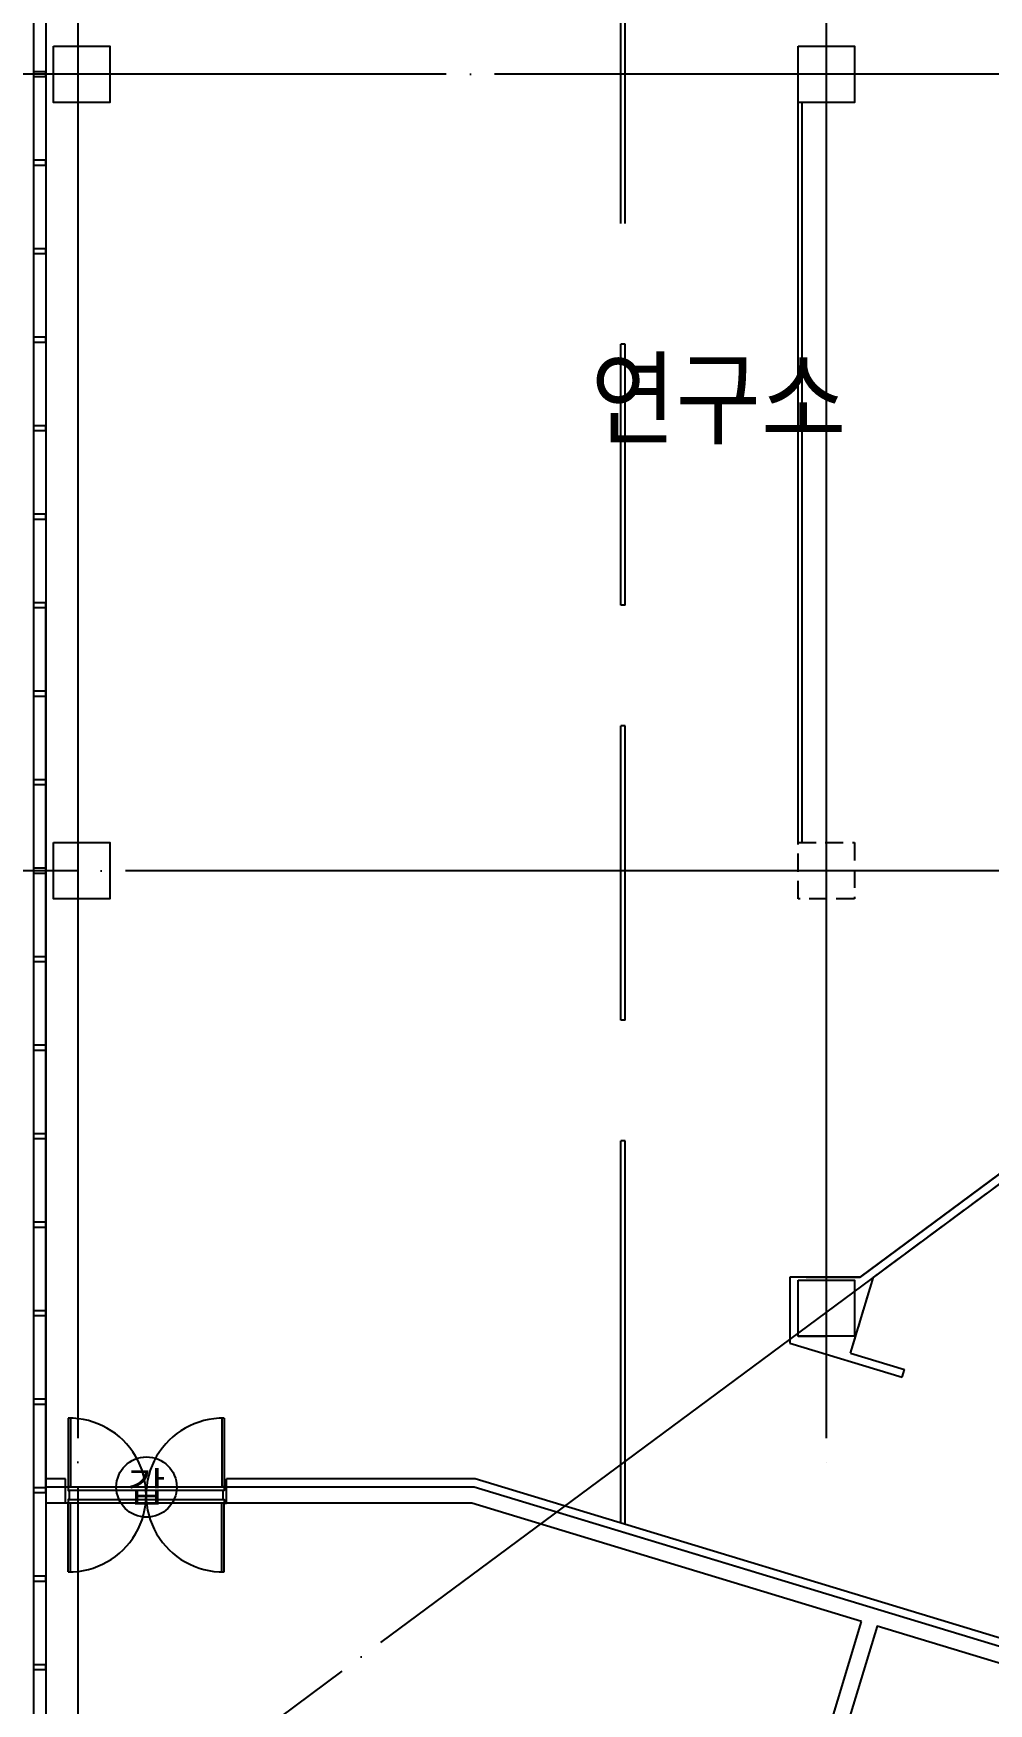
# Model space of a CAD drawing. Header units: metres. Extents: x 630750 to 860239, y 578133 to 726633.
# Drawn here: x 678954 to 690822, y 629157 to 649918 of the extents above; entities that cross this region are included whole.
import ezdxf
from ezdxf.enums import TextEntityAlignment as Align

# ---------------------------------------------------------------- set-up
doc = ezdxf.new("R2010")
doc.units = ezdxf.units.M
doc.header["$LTSCALE"] = 300
doc.linetypes.add('CEN', pattern=[62, 60, -1, 0, -1])
doc.linetypes.add('HID1', pattern=[0.375, 0.25, -0.125])
for name, color, linetype in [('A-CEN-1', 1, 'Continuous'), ('A-CON', 2, 'Continuous'), ('A-DOR', 4, 'Continuous'), ('A-TXT-S', 3, 'Continuous'), ('A-WAL-BLK', 3, 'Continuous'), ('A-WIN-GLASS', 4, 'Continuous'), ('ELE9', 9, 'Continuous'), ('INT', 117, 'Continuous'), ('KUK-WALL-DRYWALL', 4, 'Continuous'), ('KUK-WALL-FIN 1', 30, 'Continuous'), ('z', 9, 'Continuous'), ('블럭', 7, 'Continuous')]:
    doc.layers.add(name, color=color, linetype=linetype)
doc.layers.add('area', color=7, linetype='Continuous', true_color=0xc0a0de)
doc.styles.add('TEXT', font='')
doc.styles.add('돋움', font='')
doc.styles.get('TEXT').set_extended_font_data('DotumChe')
doc.styles.get('돋움').set_extended_font_data('Dotum')

# ---------------------------------------------------------------- blocks, each defined once
blk = doc.blocks.new('door_1800_3')
at = {"layer": 'A-DOR'}
for p, q in [((754409, 467845), (754409, 466990)), ((754439, 467845), (754439, 466990)), ((756319, 467845), (756319, 466990)), ((756349, 467845), (756349, 466990)), ((754409, 466990), (754439, 466990)), ((756319, 466990), (756349, 466990)), ((754409, 466790), (754439, 466790)), ((754409, 465935), (754409, 466790)), ((754439, 465935), (754439, 466790)), ((756319, 465935), (756319, 466790)), ((756319, 466790), (756349, 466790)), ((756349, 465935), (756349, 466790))]:
    blk.add_line(p, q, dxfattribs=at)
for points in [[(754379, 466990), (754379, 466790), (754409, 466790), (754409, 466835), (754424, 466835), (754424, 466945), (754409, 466945), (754409, 466990)], [(756379, 466990), (756379, 466790), (756349, 466790), (756349, 466835), (756334, 466835), (756334, 466945), (756349, 466945), (756349, 466990)]]:
    blk.add_lwpolyline(points, close=True, dxfattribs=at)
for centre, start, end in [((754424, 466890), 269.1, 90.9), ((756334, 466890), 89.1, 270.9)]:
    blk.add_arc(centre, 955, start, end, dxfattribs=at)
at = {"layer": 'ELE9'}
for p, q in [((756349, 466945), (754409, 466945)), ((754409, 466835), (756349, 466835))]:
    blk.add_line(p, q, dxfattribs=at)

msp = doc.modelspace()

# ---------------------------------------------------------------- linework, layer by layer
at = {"layer": 'A-CEN-1', "linetype": 'CEN'}
for p, q in [((679504.4, 706258.8, 0), (679504.4, 627125.8, 0)), ((688804.4, 706258.8, 0), (688804.4, 632129.2, 0)), ((795684.4, 649410.2, 0), (657202.6, 649410.2, 0)), ((697725.2, 640638, 0), (677983.6, 625998, 0)), ((698097.7, 639510.2, 0), (657202.6, 639510.2, 0))]:
    msp.add_line(p, q, dxfattribs=at)
at = {"layer": 'A-CON', "elevation": 0}
for points in [[(679204.4, 649760.2), (679904.4, 649760.2), (679904.4, 649060.2), (679204.4, 649060.2)], [(688454.4, 649760.2), (689154.4, 649760.2), (689154.4, 649060.2), (688454.4, 649060.2)], [(679204.4, 639860.2), (679904.4, 639860.2), (679904.4, 639160.2), (679204.4, 639160.2)], [(688454.4, 634422.5), (689154.4, 634422.5), (689154.4, 633722.5), (688454.4, 633722.5)]]:
    msp.add_lwpolyline(points, close=True, dxfattribs=at)
at = {"layer": 'A-WAL-BLK'}
for p, q in [((679354.4, 631649.2, 0), (679354.4, 631849.2, 0)), ((681354.4, 631649.2, 0), (681354.4, 631849.2, 0)), ((684399.7, 631649.2, 0), (679110.4, 631649.2, 0)), ((684399.7, 631649.2, 0), (681354.4, 631649.2, 0)), ((689245.1, 630178.9, 0), (684399.7, 631649.2, 0)), ((687461.1, 624299.7, 0), (689245.1, 630178.9, 0))]:
    msp.add_line(p, q, dxfattribs=at)
at = {"layer": 'A-WAL-BLK', "elevation": 0}
for points in [[(684429.4, 631849.2), (679110.4, 631849.2)], [(691599.8, 629673.4), (684429.5, 631849.2), (681354.5, 631849.2)], [(691541.7, 629482.1), (689436.5, 630120.9), (687652.5, 624241.6)]]:
    msp.add_lwpolyline(points, dxfattribs=at)
at = {"layer": 'A-WIN-GLASS'}
msp.add_line((678954.4, 665462.3, 0), (678954.4, 626717.9, 0), dxfattribs=at)
at = {"layer": 'A-WIN-GLASS', "color": 9}
msp.add_line((679110.4, 665252, 0), (679110.4, 626833.6, 0), dxfattribs=at)
at = {"layer": 'A-WIN-GLASS', "elevation": 0}
for points in [[(678954.4, 649440.2), (678954.4, 649380.2), (679110.4, 649380.2), (679110.4, 649440.2)], [(678954.4, 648340.2), (678954.4, 648280.2), (679110.4, 648280.2), (679110.4, 648340.2)], [(678954.4, 647240.2), (678954.4, 647180.2), (679110.4, 647180.2), (679110.4, 647240.2)], [(678954.4, 646140.2), (678954.4, 646080.2), (679110.4, 646080.2), (679110.4, 646140.2)], [(678954.4, 645040.2), (678954.4, 644980.2), (679110.4, 644980.2), (679110.4, 645040.2)], [(678954.4, 643940.2), (678954.4, 643880.2), (679110.4, 643880.2), (679110.4, 643940.2)], [(678954.4, 642840.2), (678954.4, 642780.2), (679110.4, 642780.2), (679110.4, 642840.2)], [(678954.4, 641740.2), (678954.4, 641680.2), (679110.4, 641680.2), (679110.4, 641740.2)], [(678954.4, 640640.2), (678954.4, 640580.2), (679110.4, 640580.2), (679110.4, 640640.2)], [(678954.4, 639540.2), (678954.4, 639480.2), (679110.4, 639480.2), (679110.4, 639540.2)], [(678954.4, 638440.2), (678954.4, 638380.2), (679110.4, 638380.2), (679110.4, 638440.2)], [(678954.4, 637340.2), (678954.4, 637280.2), (679110.4, 637280.2), (679110.4, 637340.2)], [(678954.4, 636240.2), (678954.4, 636180.2), (679110.4, 636180.2), (679110.4, 636240.2)], [(678954.4, 635140.2), (678954.4, 635080.2), (679110.4, 635080.2), (679110.4, 635140.2)], [(678954.4, 635140.2), (678954.4, 635080.2), (679110.4, 635080.2), (679110.4, 635140.2)], [(678954.4, 634040.2), (678954.4, 633980.2), (679110.4, 633980.2), (679110.4, 634040.2)], [(678954.4, 632940.2), (678954.4, 632880.2), (679110.4, 632880.2), (679110.4, 632940.2)], [(678954.4, 631840.2), (678954.4, 631780.2), (679110.4, 631780.2), (679110.4, 631840.2)], [(678954.4, 630740.2), (678954.4, 630680.2), (679110.4, 630680.2), (679110.4, 630740.2)], [(678954.4, 629640.2), (678954.4, 629580.2), (679110.4, 629580.2), (679110.4, 629640.2)]]:
    msp.add_lwpolyline(points, close=True, dxfattribs=at)
at = {"layer": 'area', "color": 6}
for p, q in [((679110.4, 656210.2, 0), (679110.4, 642893.7, 0)), ((679110.4, 631849.2, 0), (679110.4, 642793.7, 0)), ((689225.2, 634459.1, 0), (694525, 638389.3, 0)), ((688554.6, 634459.1, 0), (689225.2, 634459.1, 0)), ((688454.6, 633722.5, 0), (688804.4, 633722.5, 0)), ((684429.4, 631849.2, 0), (679110.4, 631849.2, 0)), ((687915, 630791.5, 0), (684429.4, 631849.2, 0))]:
    msp.add_line(p, q, dxfattribs=at)
at = {"layer": 'INT', "linetype": 'HID1', "ltscale": 3}
for p, q in [((694584.6, 638309, 0), (689393.1, 634459.1, 0)), ((689106, 633513, 0), (689393.1, 634459.1, 0)), ((689106, 633513), (689393.1, 634459.1))]:
    msp.add_line(p, q, dxfattribs=at)
at = {"layer": 'INT', "linetype": 'HID1', "ltscale": 3, "elevation": 0}
msp.add_lwpolyline([(688454.4, 639860.2), (689154.4, 639860.2), (689154.4, 639160.2), (688454.4, 639160.2)], close=True, dxfattribs=at)
at = {"layer": 'KUK-WALL-DRYWALL'}
for p, q in [((686255, 647554.3, 0), (686255, 651211.8, 0)), ((686305, 647554.3, 0), (686305, 651211.8, 0)), ((688454.4, 639860.2, 0), (688454.4, 649060.2, 0)), ((688504.4, 639860.2, 0), (688504.4, 649060.2, 0)), ((686255, 642811.8, 0), (686255, 646054.3, 0)), ((686305, 646054.3, 0), (686255, 646054.3, 0)), ((686305, 642811.8, 0), (686305, 646054.3, 0)), ((686305, 642811.8, 0), (686255, 642811.8, 0)), ((686255, 637651.4, 0), (686255, 641311.8, 0)), ((686305, 641311.8, 0), (686255, 641311.8, 0)), ((686305, 637651.4, 0), (686305, 641311.8, 0)), ((694525, 638389.3, 0), (689225.2, 634459.1, 0)), ((694584.6, 638309, 0), (689393.1, 634459.1, 0)), ((686305, 637651.4, 0), (686255, 637651.4, 0)), ((686255, 631415, 0), (686255, 636151.4, 0)), ((686305, 636151.4, 0), (686255, 636151.4, 0)), ((686305, 631384.6, 0), (686305, 636151.4, 0)), ((689225.2, 634459.1, 0), (688354.4, 634459.1, 0)), ((688354.4, 634459.1, 0), (688354.4, 633636.5, 0)), ((689106, 633513), (689393.1, 634459.1)), ((688354.4, 633636.5, 0), (689748.2, 633213.6, 0)), ((689106, 633513, 0), (689777.2, 633309.3, 0)), ((689748.2, 633213.6, 0), (689777.2, 633309.3, 0))]:
    msp.add_line(p, q, dxfattribs=at)
at = {"layer": 'KUK-WALL-FIN 1', "elevation": 0}
for points in [[(679354.4, 631949.2), (679110.4, 631949.2)], [(679354.4, 631849.2), (679354.4, 631949.2)], [(691619.2, 629772.1), (684444.3, 631949.2), (681354.5, 631949.2)], [(681354.5, 631849.2), (681354.5, 631949.2)]]:
    msp.add_lwpolyline(points, dxfattribs=at)
at = {"layer": '블럭', "color": 1}
msp.add_circle((680359.6, 631849.2, 0), 375, dxfattribs=at)

# ---------------------------------------------------------------- block references
at = {"layer": 'z', "rotation": 179.9999949040385}
msp.add_blockref('door_1800_3', (1435733.8, 1098639.4, 0), dxfattribs=at)

# ---------------------------------------------------------------- texts
at = {"layer": 'A-TXT-S', "color": 3, "style": '돋움', "width": 0.9}
msp.add_text('연구소', height=937.5, rotation=0.00001, dxfattribs=at).set_placement((685877.6, 644910.7, 0))
at = {"layer": '블럭', "style": 'TEXT'}
msp.add_text('갑', height=375, dxfattribs=at).set_placement((680359.6, 631849.2, 0), align=Align.MIDDLE_CENTER)

doc.saveas('drawing.dxf')
